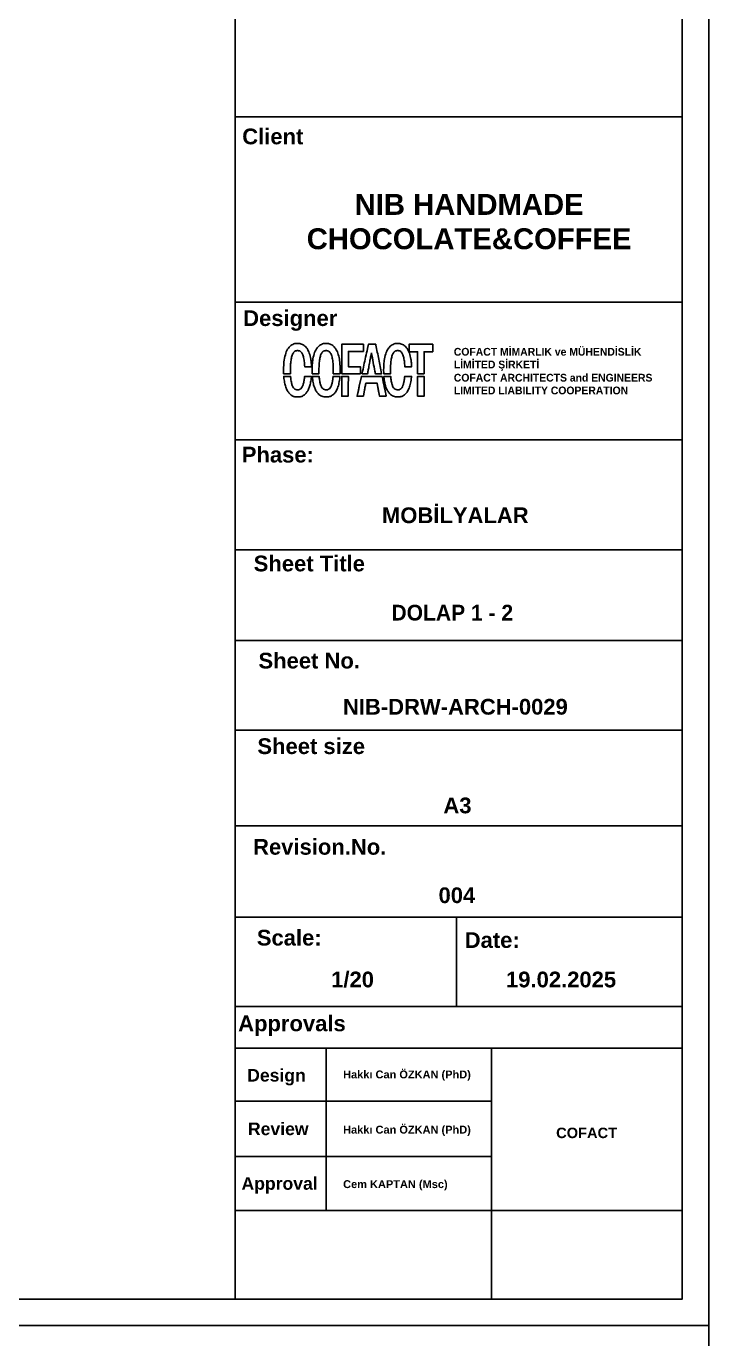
# Model space of a CAD drawing. Header units: millimetres. Extents: x 933584 to 974011, y 4545988 to 4553664.
# Drawn here: x 969134.7 to 969341, y 4551651.4 to 4552048.3 of the extents above; entities that cross this region are included whole.
import ezdxf

# ---------------------------------------------------------------- set-up
doc = ezdxf.new("R2010")
doc.units = ezdxf.units.MM
doc.layers.get('0').update_dxf_attribs({"color": 255})
doc.styles.add('Century Gothic_B_3', font='GOTHICB.TTF', dxfattribs={"height": 4})

msp = doc.modelspace()

# ---------------------------------------------------------------- linework, layer by layer
at = {"color": 0}
for p, q in [((969333.03, 4552020.87), (969197.81, 4552020.87)), ((969333.03, 4552020.87), (969197.81, 4552020.87)), ((969333.03, 4551964.88), (969197.81, 4551964.88)), ((969333.03, 4551964.88), (969197.81, 4551964.88)), ((969333.03, 4551964.88), (969197.81, 4551964.88)), ((969333.03, 4551964.88), (969197.81, 4551964.88)), ((969333.03, 4551923.25), (969197.81, 4551923.25)), ((969197.81, 4551889.94), (969333.03, 4551889.94)), ((969333.03, 4551862.58), (969197.81, 4551862.58)), ((969333.03, 4551835.4), (969197.81, 4551835.4)), ((969333.03, 4551806.51), (969197.81, 4551806.51)), ((969333.03, 4551778.91), (969197.81, 4551778.91)), ((969264.8, 4551778.91), (969264.8, 4551751.82)), ((969333.03, 4551751.82), (969197.81, 4551751.82)), ((969333.03, 4551739.28), (969197.81, 4551739.28)), ((969225.35, 4551739.28), (969225.35, 4551690.18)), ((969275.35, 4551739.28), (969275.35, 4551709.85)), ((969197.81, 4551723.23), (969275.35, 4551723.23)), ((969275.35, 4551709.85), (969275.35, 4551663.4)), ((969197.81, 4551706.54), (969275.35, 4551706.54)), ((969333.03, 4551690.18), (969197.81, 4551690.18))]:
    msp.add_line(p, q, dxfattribs=at)
for points in [[(968501.03, 4552255.4), (969341.03, 4552255.4), (969341.03, 4551655.4), (968501.03, 4551655.4)], [(968509.03, 4552247.4), (969333.03, 4552247.4), (969333.03, 4551663.4), (968509.03, 4551663.4)], [(969230.08, 4551947.65), (969230.08, 4551943.2), (969232.91, 4551943.2), (969235.73, 4551943.2), (969235.73, 4551944.25), (969235.73, 4551945.31), (969233.9, 4551945.31), (969232.07, 4551945.31), (969232.07, 4551947.63), (969232.07, 4551949.96), (969234.36, 4551949.96), (969236.65, 4551949.96), (969236.65, 4551951.03), (969236.65, 4551952.11), (969233.36, 4551952.11), (969230.08, 4551952.11)], [(969250.41, 4551950.97), (969250.41, 4551949.84), (969251.7, 4551949.84), (969252.99, 4551949.84), (969252.99, 4551946.52), (969252.99, 4551943.2), (969253.99, 4551943.2), (969254.98, 4551943.2), (969254.98, 4551946.52), (969254.98, 4551949.84), (969256.29, 4551949.84), (969257.61, 4551949.84), (969257.61, 4551950.97), (969257.61, 4551952.11), (969254.01, 4551952.11), (969250.41, 4551952.11)], [(969230.08, 4551939.4), (969230.08, 4551936.4), (969231.07, 4551936.41), (969232.05, 4551936.42), (969232.06, 4551939.41), (969232.07, 4551942.4), (969231.08, 4551942.4), (969230.08, 4551942.4)], [(969253, 4551939.41), (969253.01, 4551936.42), (969254, 4551936.41), (969254.98, 4551936.4), (969254.98, 4551939.4), (969254.98, 4551942.4), (969253.99, 4551942.4), (969252.99, 4551942.4)], [(968501.03, 4551655.4), (969341.03, 4551655.4), (969341.03, 4551055.4), (968501.03, 4551055.4)]]:
    msp.add_lwpolyline(points, close=True, dxfattribs=at)
msp.add_lwpolyline([(969197.81, 4552247.4), (969197.81, 4551663.4)], dxfattribs=at)
for points in [[(969215.94, 4551952.3, 0.11064), (969214.7, 4551951.7, 0.089568), (969213.72, 4551950.59, 0.069833), (969213.02, 4551948.94, 0.037138), (969212.6, 4551946.76, 0.013582), (969212.55, 4551946.1, 0.005436), (969212.5, 4551945.2, 0.005261), (969212.47, 4551944.31, 0.017635), (969212.48, 4551943.72), (969212.51, 4551943.2), (969213.53, 4551943.2), (969214.55, 4551943.2), (969214.56, 4551944.4, -0.01557), (969214.62, 4551946.17, -0.027157), (969214.79, 4551947.62, -0.033018), (969215.07, 4551948.76, -0.079442), (969215.46, 4551949.54, -0.009072), (969215.58, 4551949.69, -0.030827), (969215.67, 4551949.79, -0.031813), (969215.76, 4551949.87, -0.010138), (969215.91, 4551949.99, -0.089655), (969216.21, 4551950.13, -0.05192), (969216.61, 4551950.19, -0.051218), (969217.02, 4551950.17, -0.076363), (969217.36, 4551950.07, -0.070873), (969217.68, 4551949.85, -0.052254), (969217.97, 4551949.53, -0.046256), (969218.21, 4551949.12, -0.033841), (969218.4, 4551948.62, -0.02482), (969218.55, 4551948.06, -0.012371), (969218.68, 4551947.34, -0.011745), (969218.78, 4551946.55, -0.011909), (969218.85, 4551945.75), (969218.88, 4551945.31), (969219.91, 4551945.31), (969220.93, 4551945.31), (969220.93, 4551945.47, 0.020953), (969220.92, 4551945.84, 0.004455), (969220.86, 4551946.47, 0.00493), (969220.79, 4551947.12, 0.011284), (969220.71, 4551947.61, 0.038093), (969220.26, 4551949.41, 0.067383), (969219.59, 4551950.79, 0.083303), (969218.7, 4551951.74, 0.099908), (969217.6, 4551952.27, 0.02201), (969217.42, 4551952.31, 0.020762), (969217.24, 4551952.33, 0.015695), (969217.02, 4551952.34, 0.005906), (969216.7, 4551952.34, 0.00548), (969216.46, 4551952.34, 0.006399), (969216.23, 4551952.33, 0.005718), (969216.04, 4551952.31, 0.038226)], [(969224.57, 4551952.3, 0.105194), (969223.39, 4551951.74, 0.087054), (969222.44, 4551950.72, 0.069549), (969221.74, 4551949.21, 0.038701), (969221.3, 4551947.23, 0.014261), (969221.2, 4551946.4, 0.008448), (969221.13, 4551945.4, 0.008433), (969221.1, 4551944.43, 0.018733), (969221.12, 4551943.69), (969221.14, 4551943.2), (969222.16, 4551943.2), (969223.18, 4551943.2), (969223.19, 4551944.4, -0.01557), (969223.25, 4551946.17, -0.027157), (969223.42, 4551947.62, -0.033018), (969223.7, 4551948.76, -0.079442), (969224.09, 4551949.54, -0.009072), (969224.21, 4551949.69, -0.030827), (969224.3, 4551949.79, -0.031813), (969224.39, 4551949.87, -0.010138), (969224.54, 4551949.99, -0.089655), (969224.84, 4551950.13, -0.05192), (969225.24, 4551950.19, -0.051218), (969225.65, 4551950.17, -0.076363), (969225.99, 4551950.07, -0.136443), (969226.6, 4551949.53, -0.067108), (969227.04, 4551948.59, -0.045937), (969227.34, 4551947.21, -0.018323), (969227.5, 4551945.29, -0.004967), (969227.52, 4551944.89, -0.003937), (969227.53, 4551944.47, -0.00398), (969227.53, 4551944.07, -0.009912), (969227.52, 4551943.78), (969227.5, 4551943.2), (969228.52, 4551943.2), (969229.55, 4551943.2), (969229.58, 4551943.7, 0.018366), (969229.59, 4551944.57, 0.009634), (969229.55, 4551945.65, 0.009631), (969229.46, 4551946.72, 0.017297), (969229.35, 4551947.61, 0.038062), (969228.9, 4551949.41, 0.067387), (969228.22, 4551950.79, 0.08333), (969227.33, 4551951.74, 0.099909), (969226.23, 4551952.27, 0.02201), (969226.05, 4551952.31, 0.020762), (969225.87, 4551952.33, 0.015695), (969225.65, 4551952.34, 0.005906), (969225.33, 4551952.34, 0.00548), (969225.09, 4551952.34, 0.006399), (969224.86, 4551952.33, 0.005718), (969224.67, 4551952.31, 0.038226)], [(969239.05, 4551949.47, 0.00001), (969239.6, 4551946.55, 0.000084), (969240.08, 4551943.98, 0.003215), (969240.19, 4551943.41), (969240.23, 4551943.2), (969241.18, 4551943.2, 0.001355), (969241.55, 4551943.2, 0.00226), (969241.85, 4551943.2, 0.000206), (969242.13, 4551943.21, 0.409743), (969242.13, 4551943.21, 0.049641), (969242.13, 4551943.24, 0.000001), (969241.26, 4551947.58, 0.000006), (969240.4, 4551951.85, 0.007694), (969240.36, 4551952.02), (969240.34, 4551952.11), (969239.24, 4551952.11), (969238.14, 4551952.11), (969237.85, 4551950.78, -0.000077), (969237.3, 4551948.24, -0.000085), (969236.76, 4551945.77, -0.000009), (969236.25, 4551943.41, -0.006923), (969236.22, 4551943.29), (969236.2, 4551943.2), (969237.88, 4551943.2, 0.000143), (969238, 4551943.83, 0.00034), (969238.1, 4551944.38, 0.000221), (969238.22, 4551945.01, -0.000266), (969238.55, 4551946.81, -0.000578), (969238.81, 4551948.19, -0.000087)], [(969246.21, 4551952.3, 0.105194), (969245.02, 4551951.74, 0.087054), (969244.07, 4551950.72, 0.069549), (969243.37, 4551949.21, 0.038701), (969242.93, 4551947.23, 0.014261), (969242.84, 4551946.4, 0.008448), (969242.77, 4551945.4, 0.008433), (969242.74, 4551944.43, 0.018733), (969242.75, 4551943.69), (969242.78, 4551943.2), (969243.8, 4551943.2), (969244.82, 4551943.2), (969244.82, 4551944.4, -0.01557), (969244.88, 4551946.17, -0.027157), (969245.06, 4551947.62, -0.033018), (969245.34, 4551948.76, -0.079442), (969245.73, 4551949.54, -0.009072), (969245.85, 4551949.69, -0.030827), (969245.93, 4551949.79, -0.031813), (969246.03, 4551949.87, -0.010138), (969246.18, 4551949.99, -0.089655), (969246.48, 4551950.13, -0.05192), (969246.88, 4551950.19, -0.051218), (969247.29, 4551950.17, -0.076363), (969247.63, 4551950.07, -0.070873), (969247.95, 4551949.85, -0.052254), (969248.23, 4551949.53, -0.046256), (969248.48, 4551949.12, -0.033841), (969248.67, 4551948.62, -0.02482), (969248.81, 4551948.06, -0.012371), (969248.95, 4551947.34, -0.011745), (969249.05, 4551946.55, -0.011909), (969249.12, 4551945.75), (969249.14, 4551945.31), (969250.17, 4551945.31), (969251.2, 4551945.31), (969251.2, 4551945.47, 0.020953), (969251.19, 4551945.84, 0.004455), (969251.13, 4551946.47, 0.00493), (969251.05, 4551947.12, 0.011284), (969250.98, 4551947.61, 0.038093), (969250.53, 4551949.41, 0.067383), (969249.86, 4551950.79, 0.083303), (969248.97, 4551951.74, 0.099908), (969247.86, 4551952.27, 0.02201), (969247.69, 4551952.31, 0.020762), (969247.51, 4551952.33, 0.015695), (969247.28, 4551952.34, 0.005906), (969246.97, 4551952.34, 0.00548), (969246.73, 4551952.34, 0.006399), (969246.5, 4551952.33, 0.005718), (969246.31, 4551952.31, 0.038226)], [(969212.56, 4551942.11, 0.025038), (969212.79, 4551940.53, 0.036131), (969213.16, 4551939.17, 0.041565), (969213.66, 4551938.04, 0.063352), (969214.29, 4551937.18, 0.028049), (969214.61, 4551936.87, 0.034689), (969214.95, 4551936.63, 0.034905), (969215.31, 4551936.43, 0.029004), (969215.72, 4551936.27, 0.021923), (969215.92, 4551936.22, 0.031789), (969216.09, 4551936.19, 0.019677), (969216.32, 4551936.18, 0.003659), (969216.74, 4551936.18, 0.003627), (969217.15, 4551936.18, 0.019229), (969217.38, 4551936.19, 0.031747), (969217.55, 4551936.22, 0.024514), (969217.73, 4551936.27, 0.035022), (969218.2, 4551936.46, 0.037328), (969218.63, 4551936.71, 0.037367), (969219.01, 4551937.02, 0.035245), (969219.36, 4551937.39, 0.053473), (969219.91, 4551938.26, 0.03772), (969220.34, 4551939.33, 0.032588), (969220.67, 4551940.62, 0.021334), (969220.88, 4551942.13), (969220.9, 4551942.4), (969219.87, 4551942.4), (969218.83, 4551942.4), (969218.81, 4551942.13, -0.0074), (969218.77, 4551941.75, -0.005344), (969218.71, 4551941.31, -0.005411), (969218.64, 4551940.9, -0.010609), (969218.58, 4551940.57, -0.034422), (969218.3, 4551939.59, -0.07643), (969217.93, 4551938.91, -0.102726), (969217.45, 4551938.5, -0.109019), (969216.86, 4551938.32, -0.095932), (969216.22, 4551938.39, -0.113527), (969215.69, 4551938.7, -0.092498), (969215.28, 4551939.27, -0.04608), (969214.97, 4551940.11, -0.017297), (969214.85, 4551940.63, -0.007909), (969214.73, 4551941.31, -0.007223), (969214.64, 4551941.98, -0.03219), (969214.61, 4551942.37, 0.402781), (969214.6, 4551942.38, 0.001238), (969214.31, 4551942.39, 0.005463), (969213.98, 4551942.4, 0.003096), (969213.57, 4551942.4), (969212.53, 4551942.4)], [(969221.19, 4551942.11, 0.025038), (969221.42, 4551940.53, 0.036131), (969221.79, 4551939.17, 0.041565), (969222.29, 4551938.04, 0.063352), (969222.92, 4551937.18, 0.047265), (969223.48, 4551936.69, 0.06438), (969224.07, 4551936.37, 0.06177), (969224.74, 4551936.2, 0.039412), (969225.54, 4551936.17, 0.027569), (969226.11, 4551936.22, 0.048064), (969226.56, 4551936.33, 0.049711), (969226.98, 4551936.53, 0.031882), (969227.42, 4551936.83, 0.081131), (969228.19, 4551937.66, 0.052129), (969228.8, 4551938.83, 0.043307), (969229.24, 4551940.32, 0.026621), (969229.51, 4551942.13), (969229.53, 4551942.4), (969228.5, 4551942.4), (969227.46, 4551942.4), (969227.44, 4551942.13, -0.0074), (969227.4, 4551941.75, -0.005344), (969227.34, 4551941.31, -0.005411), (969227.27, 4551940.9, -0.010609), (969227.21, 4551940.57, -0.034422), (969226.93, 4551939.59, -0.07643), (969226.56, 4551938.91, -0.102726), (969226.08, 4551938.5, -0.109019), (969225.49, 4551938.32, -0.095932), (969224.85, 4551938.39, -0.113527), (969224.32, 4551938.7, -0.092498), (969223.91, 4551939.27, -0.04608), (969223.6, 4551940.11, -0.017297), (969223.48, 4551940.63, -0.007909), (969223.36, 4551941.31, -0.007223), (969223.27, 4551941.98, -0.03219), (969223.24, 4551942.37, 0.402781), (969223.23, 4551942.38, 0.001238), (969222.94, 4551942.39, 0.005463), (969222.61, 4551942.4, 0.003096), (969222.2, 4551942.4), (969221.17, 4551942.4)], [(969243.51, 4551936.4, 0.000023), (969242.91, 4551939.37, 0.000048), (969242.35, 4551942.15, 0.022716), (969242.31, 4551942.33, 0.319618), (969242.25, 4551942.38, 0.005635), (969241.83, 4551942.39, 0.005119), (969241.1, 4551942.4, 0.000404), (969239.16, 4551942.4), (969236.03, 4551942.4), (969235.39, 4551939.47, -0.000063), (969235.15, 4551938.34, -0.000102), (969234.94, 4551937.38, -0.000015), (969234.76, 4551936.52, -0.015408), (969234.72, 4551936.4), (969236.62, 4551936.42), (969236.97, 4551938.31, -0.000258), (969237.1, 4551939.04, -0.000401), (969237.22, 4551939.67, -0.000111), (969237.33, 4551940.22, -0.013635), (969237.34, 4551940.28), (969237.36, 4551940.37), (969239.06, 4551940.37), (969240.76, 4551940.37), (969241.02, 4551939.01, 0.000154), (969241.12, 4551938.44, 0.000145), (969241.23, 4551937.87, 0.000144), (969241.33, 4551937.35, 0.000507), (969241.39, 4551937.02), (969241.51, 4551936.4)], [(969242.83, 4551942.11, 0.025038), (969243.06, 4551940.53, 0.036131), (969243.42, 4551939.17, 0.041565), (969243.93, 4551938.04, 0.063352), (969244.56, 4551937.18, 0.047265), (969245.12, 4551936.69, 0.06438), (969245.7, 4551936.37, 0.06177), (969246.37, 4551936.2, 0.039412), (969247.17, 4551936.17, 0.027569), (969247.74, 4551936.22, 0.048064), (969248.2, 4551936.33, 0.049711), (969248.62, 4551936.53, 0.031882), (969249.06, 4551936.83, 0.081131), (969249.83, 4551937.66, 0.052129), (969250.43, 4551938.83, 0.043307), (969250.87, 4551940.32, 0.026621), (969251.14, 4551942.13), (969251.17, 4551942.4), (969250.13, 4551942.4), (969249.1, 4551942.4), (969249.07, 4551942.13, -0.0074), (969249.03, 4551941.75, -0.005344), (969248.97, 4551941.31, -0.005411), (969248.91, 4551940.9, -0.010609), (969248.85, 4551940.57, -0.034422), (969248.57, 4551939.59, -0.07643), (969248.2, 4551938.91, -0.102726), (969247.72, 4551938.5, -0.109019), (969247.13, 4551938.32, -0.095932), (969246.48, 4551938.39, -0.113527), (969245.96, 4551938.7, -0.092498), (969245.54, 4551939.27, -0.04608), (969245.24, 4551940.11, -0.017297), (969245.12, 4551940.63, -0.007909), (969245, 4551941.31, -0.007223), (969244.9, 4551941.98, -0.03219), (969244.88, 4551942.37, 0.402781), (969244.86, 4551942.38, 0.001238), (969244.58, 4551942.39, 0.005463), (969244.24, 4551942.4, 0.003096), (969243.84, 4551942.4), (969242.8, 4551942.4)]]:
    msp.add_lwpolyline(points, format="xyb", close=True, dxfattribs=at)

# ---------------------------------------------------------------- texts
at = {"color": 0, "attachment_point": 1, "line_spacing_factor": 0.984502, "style": 'Century Gothic_B_3'}
for s, insert, char_height, width in [('\\pxqr;{\\fArial|b1|i0|c0|p34;Client}', (968983.21, 4552017.33), 4.7614, 235.2535), ('\\pxqc;{\\fArial|b1|i0|c0|p34;NIB HANDMADE CHOCOLATE&COFFEE}', (969203.21, 4551997.56), 6.3277, 130.7481), ('\\pxqr;{\\fArial|b1|i0|c0|p34;Designer}', (968993.48, 4551962.39), 4.7614, 235.2535), ('{\\fFranklin Gothic Medium|b1|i0|c162|p34;COFACT MİMARLIK ve MÜHENDİSLİK}\\P{\\fFranklin Gothic Medium|b1|i0|c162|p34;LİMİTED ŞİRKETİ}', (969263.96, 4551951.01), 2.3492, 91.5237), ('\\pxql;{\\fFranklin Gothic Book|b1|i0|c162|p34;COFACT ARCHITECTS and ENGINEERS\\PLIMITED LIABILITY COOPERATION}', (969263.96, 4551943.17), 2.3492, 91.5237), ('\\pxqr;{\\fArial|b1|i0|c0|p34;Phase:}', (968986.41, 4551921.12), 4.7614, 235.2535), ('\\pxqr;{\\fArial|b1|i0|c0|p34;MOBİLYALAR}', (969051.32, 4551902.78), 4.7614, 235.2535), ('\\pxqr;{\\fArial|b1|i0|c0|p34;Sheet Title}', (969001.83, 4551888.2), 4.7614, 235.2535), ('\\pxi-2,l3,qr,t3;DOLAP 1 - 2', (969046.64, 4551873.34), 4.7614, 235.2535), ('\\pxqr;{\\fArial|b1|i0|c0|p34;Sheet No.}', (969000.32, 4551858.83), 4.7614, 235.2535), ('\\pxqr;{\\fArial|b1|i0|c0|p34;NIB-DRW-ARCH-0029}', (969063.18, 4551844.88), 4.7614, 235.2535), ('\\pxqr;{\\fArial|b1|i0|c0|p34;Sheet size}', (969001.85, 4551832.96), 4.7614, 235.2535), ('\\pxqr;{\\fArial|b1|i0|c0|p34;A3}', (969034.05, 4551815.05), 4.7614, 235.2535), ('\\pxqr;{\\fArial|b1|i0|c0|p34;Revision.No.}', (969008.3, 4551802.53), 4.7614, 235.2535), ('\\pxqr;{\\fArial|b1|i0|c0|p34;00\\fArial|b1|i0|c162|p34;4}', (969035.18, 4551787.88), 4.7614, 235.2535), ('\\pxqr;{\\fArial|b1|i0|c0|p34;Scale:}', (968988.74, 4551775.06), 4.7614, 235.2535), ('\\pxqr;{\\fArial|b1|i0|c0|p34;Date:}', (969048.63, 4551774.34), 4.7614, 235.2535), ('\\pxqr;{\\fArial|b1|i0|c0|p34;1/20}', (969004.56, 4551762.41), 4.7614, 235.2535), ('\\pxqr;{\\fArial|b1|i0|c162|p34;19\\fArial|b1|i0|c0|p34;.02.202\\fArial|b1|i0|c162|p34;5}', (969077.77, 4551762.41), 4.7614, 235.2535), ('\\pxqr;{\\fArial|b1|i0|c0|p34;Approvals}', (968996.03, 4551749.15), 4.7614, 235.2535), ('\\pxqr;{\\fArial|b1|i0|c0|p34;Design}', (968983.95, 4551732.98), 3.8034, 235.2535), ('{\\fArial|b1|i0|c0|p34;\\W9.71336;   }{\\fArial|b1|i0|c0|p34;Hakkı Can ÖZKAN (PhD)}', (969203.57, 4551732.51), 2.3807, 65.374), ('\\pxqr;{\\fArial|b1|i0|c0|p34;Review}', (968984.78, 4551716.77), 3.8034, 235.2535), ('{\\fArial|b1|i0|c0|p34;\\W9.71336;   }{\\fArial|b1|i0|c0|p34;Hakkı Can ÖZKAN (PhD)}', (969203.57, 4551715.82), 2.3807, 65.374), ('\\pxqc;{\\fArial|b1|i0|c0|p34;COFACT}', (969238.73, 4551715.23), 3.1638, 130.7481), ('\\pxqr;{\\fArial|b1|i0|c0|p34;Approval}', (968987.54, 4551700.26), 3.8034, 235.2535), ('{\\W9.71336;\\fArial|b1|i0|c0|p34;   \\W1;Cem KAPTAN (Msc)}', (969203.57, 4551699.34), 2.3807, 65.374)]:
    msp.add_mtext(s, dxfattribs=dict(at, insert=insert, char_height=char_height, width=width))

doc.saveas('drawing.dxf')
